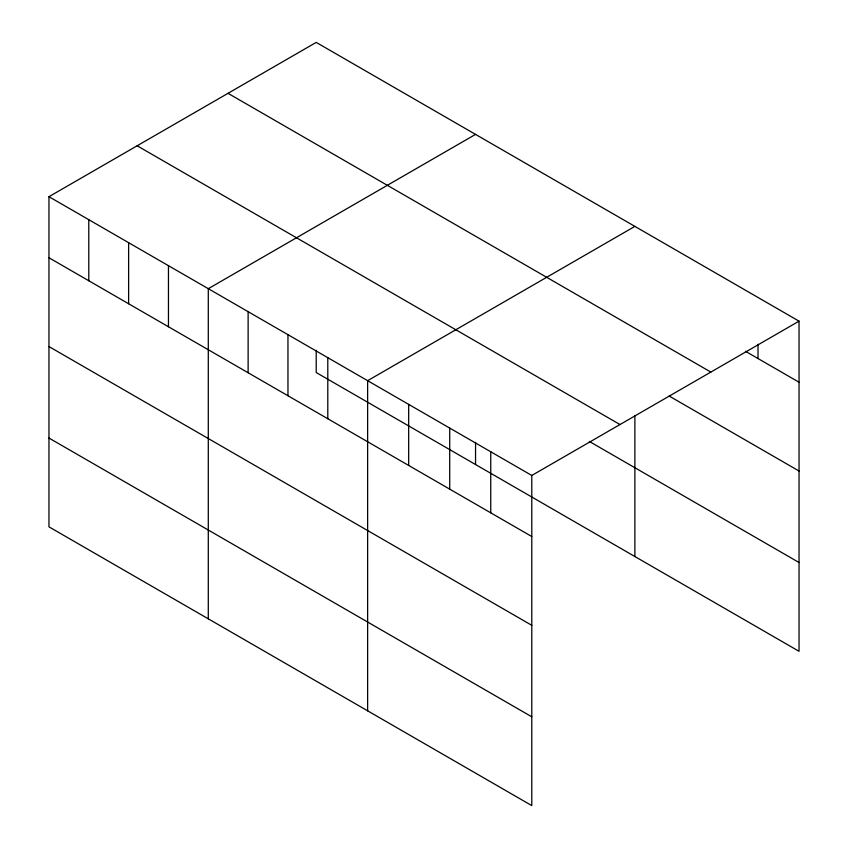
<?xml version="1.0" encoding="UTF-8"?>
<svg xmlns="http://www.w3.org/2000/svg" width="848" height="848" viewBox="0 0 848 848"><rect width="100%" height="100%" fill="white"/><g stroke="black" fill="none" stroke-linecap="round" stroke-linejoin="round"><path stroke-width="1.27" d="M48.961 196.694L531.791 475.463L531.791 805.6L48.961 526.841L48.961 196.694L316.209 42.4L799.039 321.159L799.039 651.306L316.209 372.537L316.209 350.341M475.548 134.387L208.29 288.691L208.29 618.828M634.876 226.384L367.629 380.678L367.629 710.825M531.791 475.463L799.039 321.159M745.466 351.295L799.039 382.225M228.017 93.322L710.847 372.081M669.083 395.995L799.039 471.022M137.153 145.782L619.983 424.541M589.349 441.448L799.039 562.51M48.961 257.76L531.791 536.53M48.961 346.556L531.791 625.315M48.961 438.045L531.791 716.804M758.006 344.246L758.006 358.534M634.876 415.456L634.876 556.521M490.748 451.761L490.748 512.828M475.548 442.338L475.548 464.534M449.716 428.07L449.716 489.137M408.672 404.369L408.672 465.446M327.794 357.686L327.794 418.753M287.96 334.684L287.96 395.751M248.125 311.682L248.125 372.749M168.455 265.689L168.455 326.756M128.62 242.687L128.62 303.754M88.786 219.696L88.786 280.762"/></g></svg>
